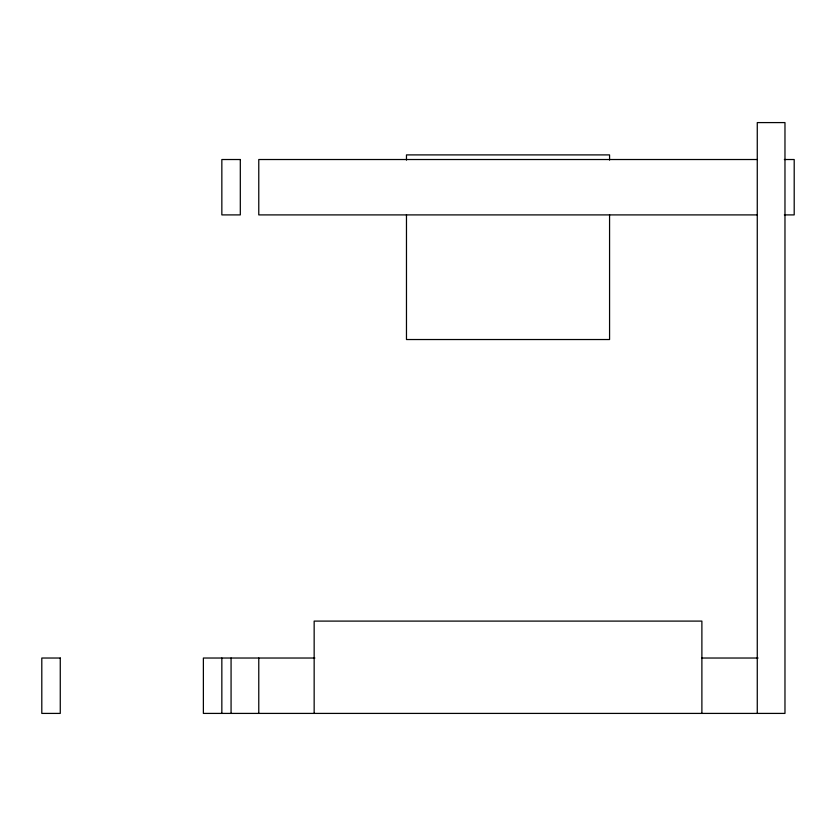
<?xml version="1.0" encoding="UTF-8"?>
<svg xmlns="http://www.w3.org/2000/svg" width="836" height="836" viewBox="0 0 836 836"><rect width="100%" height="100%" fill="white"/><g stroke="black" fill="none" stroke-linecap="round" stroke-linejoin="round"><path stroke-width="1.25" d="M757.27 159.519L258.773 159.519L258.773 214.904L757.27 214.904M784.356 159.519L794.2 159.519L794.2 214.904L784.356 214.904M314.879 658.026L203.378 658.026L203.378 713.411L784.973 713.411L784.973 122.589L757.27 122.589L757.27 713.411M701.791 658.026L758.074 658.026M701.885 713.411L701.885 621.096L314.158 621.096L314.158 713.411M609.569 160.104L609.569 154.9L406.474 154.9L406.474 160.104M609.569 214.706L609.569 339.531L406.474 339.531L406.474 214.706M258.773 658.026L258.773 713.411M231.07 658.026L231.07 713.411M221.843 658.026L221.843 713.411M240.308 159.519L221.843 159.519L221.843 214.904L240.308 214.904L240.308 159.519M60.265 658.026L41.8 658.026L41.8 713.411L60.265 713.411L60.265 658.026"/></g></svg>
